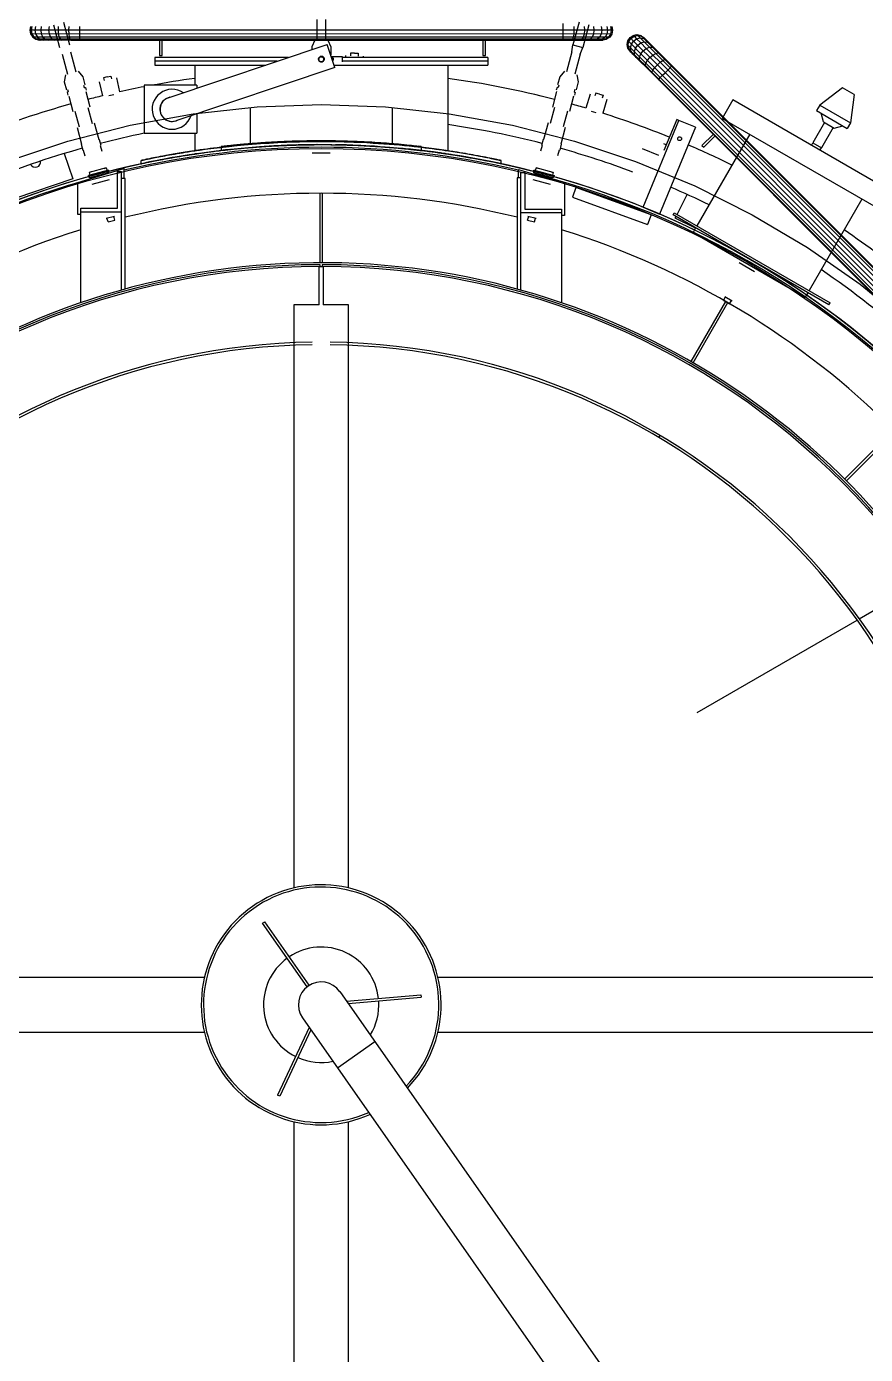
# Model space of a CAD drawing. Header units: metres. Extents: x 0 to 63075, y 0 to 44550.
# Drawn here: x 52629.6 to 52944.8, y 41515.8 to 42014.2 of the extents above; entities that cross this region are included whole.
import ezdxf

# ---------------------------------------------------------------- set-up
doc = ezdxf.new("R2010")
doc.units = ezdxf.units.M
doc.header["$LTSCALE"] = 75
for name, color, linetype in [('GSB', 7, 'Continuous'), ('ML6', 1, 'Continuous'), ('SDM', 7, 'Continuous'), ('SL1', 8, 'Continuous')]:
    doc.layers.add(name, color=color, linetype=linetype)
doc.styles.add('ROMANS', font='ROMANS.SHX')
doc.dimstyles.new('75___1-75', dxfattribs={"dimscale": 75, "dimtxt": 2.5, "dimasz": 2, "dimexe": 1.5, "dimexo": 1, "dimgap": 0.5, "dimtad": 1, "dimdec": 0, "dimzin": 12, "dimtxsty": 'ROMANS', "dimcen": 0, "dimclrd": 256, "dimclre": 256, "dimclrt": 3, "dimazin": 3, "dimtfac": 1, "dimtdec": 0, "dimtmove": 0, "dimatfit": 0, "dimfxl": 1, "dimlwd": -1, "dimlwe": -1, "dimarcsym": 0})

# ---------------------------------------------------------------- blocks, each defined once
blk = doc.blocks.new('A$C6bae614f')
at = {"layer": 'SL1'}
for p, q in [((364700.9, 54603.1), (364716.1, 54546.7)), ((364725.5, 54609.7), (364740.6, 54553.3)), ((365359.8, 54616.7), (365359.8, 54564.8)), ((365381.1, 54616.7), (365381.1, 54564.8)), ((365974.9, 54606.7), (365974.9, 54565)), ((366015.4, 54609.6), (366000.3, 54553.2)), ((366040, 54603.1), (366024.8, 54546.6)), ((364643.4, 54598.8), (364641.6, 54589.5)), ((364641.6, 54589.5), (364643.4, 54580.2)), ((366099.3, 54589.4), (364641.6, 54589.5)), ((364643.4, 54580.2), (364648.7, 54572.2)), ((366097.5, 54580.1), (364643.4, 54580.2)), ((364646.5, 54598.8), (364644.7, 54589.5)), ((364644.7, 54589.5), (364646.5, 54580.2)), ((364646.5, 54580.2), (364651.7, 54572.2)), ((364648.7, 54572.2), (364656.6, 54566.9)), ((366092.2, 54572.2), (364648.7, 54572.2)), ((364651.7, 54572.2), (364659.4, 54566.9)), ((364655.6, 54598.8), (364653.9, 54589.5)), ((364653.9, 54589.5), (364655.6, 54580.2)), ((364655.6, 54580.2), (364660.3, 54572.2)), ((364660.3, 54572.2), (364667.5, 54566.9)), ((364670.2, 54598.8), (364668.7, 54589.5)), ((364668.7, 54589.5), (364670.2, 54580.2)), ((364670.2, 54580.2), (364674.3, 54572.2)), ((364674.3, 54572.2), (364680.5, 54566.9)), ((364689.6, 54598.8), (364688.4, 54589.5)), ((364688.4, 54589.5), (364689.6, 54580.2)), ((364689.6, 54580.2), (364692.9, 54572.2)), ((364692.9, 54572.2), (364697.8, 54566.9)), ((364712.8, 54598.8), (364712, 54589.5)), ((364712, 54589.5), (364712.8, 54580.2)), ((364712.8, 54580.2), (364715.1, 54572.2)), ((364715.1, 54572.2), (364718.5, 54566.9)), ((364738.7, 54598.8), (364738.3, 54589.5)), ((364738.3, 54589.5), (364738.7, 54580.2)), ((364738.7, 54580.2), (364739.9, 54572.2)), ((364739.9, 54572.2), (364741.6, 54566.9)), ((364766, 54598.8), (364766, 54580.2)), ((364766, 54580.2), (364766, 54572.2)), ((364766, 54572.2), (364766, 54565.1)), ((366001, 54572.2), (365999.2, 54566.9)), ((366002.2, 54580.1), (366001, 54572.2)), ((366002.2, 54598.8), (366002.6, 54589.4)), ((366002.6, 54589.4), (366002.2, 54580.1)), ((366025.8, 54572.2), (366022.4, 54566.9)), ((366028.1, 54580.1), (366025.8, 54572.2)), ((366028.1, 54598.8), (366028.9, 54589.4)), ((366028.9, 54589.4), (366028.1, 54580.1)), ((366048, 54572.2), (366043.1, 54566.9)), ((366051.3, 54580.1), (366048, 54572.2)), ((366051.3, 54598.8), (366052.5, 54589.4)), ((366052.5, 54589.4), (366051.3, 54580.1)), ((366066.6, 54572.2), (366060.4, 54566.9)), ((366070.7, 54580.1), (366066.6, 54572.2)), ((366070.7, 54598.8), (366072.2, 54589.4)), ((366072.2, 54589.4), (366070.7, 54580.1)), ((366080.6, 54572.2), (366073.4, 54566.9)), ((366085.3, 54580.1), (366080.6, 54572.2)), ((366089.2, 54572.2), (366081.5, 54566.9)), ((366092.2, 54572.2), (366084.3, 54566.9)), ((366085.3, 54598.8), (366087, 54589.4)), ((366087, 54589.4), (366085.3, 54580.1)), ((366094.4, 54580.1), (366089.2, 54572.2)), ((366097.5, 54580.1), (366092.2, 54572.2)), ((366094.4, 54598.8), (366096.2, 54589.4)), ((366096.2, 54589.4), (366094.4, 54580.1)), ((366097.5, 54598.8), (366099.3, 54589.4)), ((366099.3, 54589.4), (366097.5, 54580.1)), ((366137.7, 54563.4), (366143, 54571.3)), ((366139.9, 54561.3), (366145.2, 54569.1)), ((366143, 54571.3), (366150.9, 54576.6)), ((366151.7, 54562.6), (366143, 54571.3)), ((366145.2, 54569.1), (366153.1, 54574.5)), ((366150.9, 54576.6), (366160.3, 54578.5)), ((366153.1, 54574.5), (366150.9, 54576.6)), ((366153.1, 54574.5), (366162.3, 54576.4)), ((366153.1, 54574.5), (366159.5, 54568)), ((366159.5, 54568), (366168.5, 54570.3)), ((366160.3, 54578.5), (366169.6, 54576.6)), ((366162.3, 54576.4), (366160.3, 54578.5)), ((366162.3, 54576.4), (366171.5, 54574.7)), ((366162.3, 54576.4), (366207.2, 54531.5)), ((366168.5, 54570.3), (366177.3, 54569)), ((366169.6, 54576.6), (366177.5, 54571.3)), ((366171.5, 54574.7), (366169.6, 54576.6)), ((366171.5, 54574.7), (366179.3, 54569.6)), ((366171.5, 54574.7), (366186.5, 54559.8)), ((366177.3, 54569), (366184.5, 54564.3)), ((366184.5, 54564.3), (366177.5, 54571.3)), ((364656.6, 54566.9), (364666, 54565.1)), ((366081.5, 54566.9), (364656.6, 54566.9)), ((364659.4, 54566.9), (364668.5, 54565.1)), ((364722.6, 54565.1), (364666, 54565.1)), ((364667.5, 54566.9), (364675.9, 54565.1)), ((364680.5, 54566.9), (364687.8, 54565.1)), ((364697.8, 54566.9), (364703.6, 54565.1)), ((364718.5, 54566.9), (364722.6, 54565.1)), ((364743.7, 54565.1), (364722.6, 54565.1)), ((364741.6, 54566.9), (364743.7, 54565.1)), ((364743.2, 54535.6), (364756.7, 54485.4)), ((364743.7, 54565.1), (366074.9, 54565)), ((364966, 54565.1), (364966, 54526)), ((364972.3, 54526), (364972.3, 54565.1)), ((364987.8, 54420.5), (365385.1, 54553.8)), ((365354.1, 54564.8), (365346.6, 54548.1)), ((365346.6, 54548.1), (365346.6, 54540.9)), ((365404.3, 54496.6), (365385.1, 54553.8)), ((365386.8, 54564.8), (365394.3, 54548.1)), ((365394.3, 54548.1), (365394.3, 54527.8)), ((365774.9, 54565.1), (365774.9, 54526)), ((365781.3, 54526), (365781.3, 54565.1)), ((365997.7, 54535.5), (365984.2, 54485.3)), ((365999.2, 54566.9), (365997.2, 54565)), ((365997.7, 54535.5), (366000.3, 54553.2)), ((366000.3, 54553.2), (366024.8, 54546.6)), ((366018.2, 54530), (366024.8, 54546.6)), ((366022.4, 54566.9), (366018.3, 54565)), ((366043.1, 54566.9), (366037.3, 54565)), ((366060.4, 54566.9), (366053.1, 54565)), ((366073.4, 54566.9), (366065, 54565)), ((366081.5, 54566.9), (366072.4, 54565)), ((366084.3, 54566.9), (366074.9, 54565)), ((366081.5, 54566.9), (366084.3, 54566.9)), ((366135.9, 54554.1), (366137.7, 54563.4)), ((366137.7, 54544.7), (366135.9, 54554.1)), ((366137.9, 54552), (366135.9, 54554.1)), ((366139.9, 54561.3), (366137.7, 54563.4)), ((366143, 54536.8), (366137.7, 54544.7)), ((366139.7, 54542.8), (366137.7, 54544.7)), ((366137.9, 54552), (366139.9, 54561.3)), ((366139.7, 54542.8), (366137.9, 54552)), ((366137.9, 54552), (367818.7, 52871.1)), ((366144.8, 54535.1), (366139.7, 54542.8)), ((366139.7, 54542.8), (366154.6, 54527.9)), ((366146.3, 54554.8), (366139.9, 54561.3)), ((366143, 54536.8), (366144.8, 54535.1)), ((366144.1, 54545.9), (366146.3, 54554.8)), ((366145.4, 54537.1), (366144.1, 54545.9)), ((366144.8, 54535.1), (366150, 54529.8)), ((366150, 54529.8), (366145.4, 54537.1)), ((366146.3, 54554.8), (366151.7, 54562.6)), ((366170.4, 54530.8), (366146.3, 54554.8)), ((366151.7, 54562.6), (366159.5, 54568)), ((366151.7, 54562.6), (366211.4, 54502.9)), ((366154, 54536), (366156.6, 54544.5)), ((366154.6, 54527.9), (366154, 54536)), ((366156.6, 54544.5), (366162.2, 54552.1)), ((366159.5, 54568), (366169.8, 54557.7)), ((366162.2, 54552.1), (366169.8, 54557.7)), ((366169.8, 54557.7), (366178.4, 54560.4)), ((366169.8, 54557.7), (366183.6, 54544)), ((366170.4, 54530.8), (366176.1, 54538.2)), ((366176.1, 54538.2), (366183.6, 54544)), ((366178.4, 54560.4), (366186.5, 54559.8)), ((366183.6, 54544), (366191.5, 54547.3)), ((366183.6, 54544), (366200, 54527.6)), ((366184.5, 54564.3), (366193, 54555.9)), ((366186.5, 54559.8), (366229.7, 54516.5)), ((366186.5, 54559.8), (366193, 54555.9)), ((366191.5, 54547.3), (366198.7, 54547.5)), ((366193, 54555.9), (366204.1, 54544.7)), ((366198.7, 54547.5), (366204.1, 54544.7)), ((366204.1, 54544.7), (366232.5, 54516.4)), ((364722.6, 54530), (364736.1, 54479.9)), ((365288.6, 54521.4), (364953.9, 54521.4)), ((364953.9, 54521.4), (364953.9, 54502.4)), ((365260.2, 54511.9), (364953.9, 54511.9)), ((364953.9, 54502.4), (365231.8, 54502.4)), ((364966, 54526), (364972.3, 54526)), ((365053.9, 54502.4), (365053.9, 54451.9)), ((365364, 54516.9), (365364.3, 54516.9)), ((365364.3, 54519.5), (365364.3, 54516.9)), ((365376.8, 54516.9), (365376.8, 54521.1)), ((365378, 54516.9), (365376.8, 54516.9)), ((365423.3, 54523.1), (365395.4, 54523.1)), ((365400.6, 54510.6), (365399.6, 54510.6)), ((365400.5, 54516.9), (365401.2, 54516.9)), ((365402.3, 54502.4), (365786.9, 54502.3)), ((365423.3, 54510.6), (365423.3, 54523.1)), ((365786.9, 54521.4), (365423.3, 54521.4)), ((365786.9, 54511.9), (365423.3, 54511.9)), ((365431.3, 54526), (365431.1, 54521.4)), ((365443.8, 54532.5), (365443.6, 54525.5)), ((365453.5, 54532.2), (365443.8, 54532.5)), ((365453.5, 54532.2), (365463.2, 54531.8)), ((365463.2, 54531.8), (365462.9, 54524.9)), ((365475.3, 54524.4), (365475.1, 54521.4)), ((365686.9, 54502.3), (365686.9, 54288.2)), ((365774.9, 54526), (365781.3, 54526)), ((365786.9, 54521.4), (365786.9, 54502.3)), ((366018.2, 54530), (366004.8, 54479.8)), ((366150, 54529.8), (366158.4, 54521.4)), ((366154.6, 54527.9), (366166.8, 54515.6)), ((366158.4, 54521.4), (366154.6, 54527.9)), ((366158.4, 54521.4), (366169.6, 54510.2)), ((366166.8, 54515.6), (366167.1, 54522.9)), ((366166.8, 54515.6), (366181.5, 54501)), ((366169.6, 54510.2), (366166.8, 54515.6)), ((366167.1, 54522.9), (366170.4, 54530.8)), ((366169.6, 54510.2), (366183, 54496.8)), ((367824.3, 52876.7), (366170.4, 54530.8)), ((366181.5, 54501), (366182.8, 54507.1)), ((366182.8, 54507.1), (366186.8, 54514.4)), ((366186.8, 54514.4), (366192.8, 54521.5)), ((366192.8, 54521.5), (366200, 54527.6)), ((366200, 54527.6), (366207.2, 54531.5)), ((366200, 54527.6), (366218.3, 54509.3)), ((366205.1, 54496.1), (366211.4, 54502.9)), ((366207.2, 54531.5), (366213.4, 54532.9)), ((366207.2, 54531.5), (366224.7, 54514)), ((366211.4, 54502.9), (366218.3, 54509.3)), ((366211.4, 54502.9), (367830.9, 52883.3)), ((366213.4, 54532.9), (366217.6, 54531.3)), ((366218.3, 54509.3), (366224.7, 54514)), ((366218.3, 54509.3), (367837.5, 52889.9)), ((366224.7, 54514), (366229.7, 54516.5)), ((366224.7, 54514), (367843.1, 52895.5)), ((366229.7, 54516.5), (366232.5, 54516.4)), ((366229.7, 54516.5), (367846.9, 52899.3)), ((366232.5, 54516.4), (367848.2, 52900.6)), ((364730.6, 54478.4), (364727.6, 54460.4)), ((364762.1, 54486.8), (364773.7, 54472.7)), ((364773.7, 54472.7), (364779, 54453.1)), ((364835, 54472.7), (364825.6, 54470.5)), ((364825.6, 54470.5), (364827.2, 54463.7)), ((364835, 54472.7), (364844.5, 54474.8)), ((364844.5, 54474.8), (364846, 54468)), ((364858, 54470.8), (364866.2, 54435.6)), ((365404.3, 54496.6), (365007, 54363.3)), ((365967.1, 54472.7), (365961.9, 54453.1)), ((365978.8, 54486.8), (365967.1, 54472.7)), ((366010.3, 54478.4), (366013.3, 54460.3)), ((366183, 54496.8), (366181.5, 54501)), ((366181.5, 54501), (366197.8, 54484.6)), ((366183, 54496.8), (366198, 54481.9)), ((366197.8, 54484.6), (366200.3, 54489.6)), ((366198, 54481.9), (366197.8, 54484.6)), ((366197.8, 54484.6), (367815, 52867.4)), ((366198, 54481.9), (367813.7, 52866.1)), ((366200.3, 54489.6), (366205.1, 54496.1)), ((366215, 54467.4), (366218.8, 54471.2)), ((366218.8, 54471.2), (366224.4, 54476.8)), ((366224.4, 54476.8), (366231, 54483.4)), ((366231, 54483.4), (366237.6, 54490)), ((366237.6, 54490), (366246.9, 54499.3)), ((366246.9, 54499.3), (366248.2, 54500.6)), ((364727.6, 54460.4), (364732.9, 54440.7)), ((364737.6, 54435.8), (364735, 54434.2)), ((364736, 54441.6), (364737.6, 54435.8)), ((364775.9, 54452.3), (364777.4, 54446.5)), ((364777.4, 54446.5), (364780.4, 54446.4)), ((364780.4, 54446.4), (364782.2, 54439.4)), ((364781.6, 54436.3), (364791.9, 54397.7)), ((364815.2, 54460.9), (364823.3, 54425.8)), ((364927.7, 54451.9), (364927.7, 54331.9)), ((365059.7, 54451.9), (364927.7, 54451.9)), ((365059.7, 54451.9), (365059.7, 54444.6)), ((365959.3, 54436.3), (365949, 54397.6)), ((365960.5, 54446.3), (365958.6, 54439.4)), ((365963.5, 54446.4), (365960.5, 54446.3)), ((365965, 54452.2), (365963.5, 54446.4)), ((366004.9, 54441.5), (366003.3, 54435.7)), ((366003.3, 54435.7), (366005.8, 54434.2)), ((366013.3, 54460.3), (366008, 54440.7)), ((366213.7, 54466.1), (366215, 54467.4)), ((366674.4, 54445.7), (366617.5, 54402.4)), ((366703.5, 54428.9), (366674.4, 54445.7)), ((364735, 54434.2), (364736.9, 54427.3)), ((364739.1, 54424.9), (364749.4, 54386.3)), ((364851.8, 54428.3), (364839.5, 54425.4)), ((365209.9, 54397.8), (365370.4, 54403.5)), ((365370.4, 54403.5), (365531, 54397.8)), ((366001.8, 54424.9), (365991.5, 54386.2)), ((366005.8, 54434.2), (366004, 54427.2)), ((366043.2, 54429.4), (366032.7, 54394.9)), ((366057.1, 54432.4), (366055, 54425.8)), ((366066.3, 54429.7), (366057.1, 54432.4)), ((366066.3, 54429.7), (366075.6, 54426.8)), ((366075.6, 54426.8), (366073.5, 54420.1)), ((366085.3, 54416.5), (366074.8, 54382)), ((366400.2, 54415.4), (366373.5, 54369.2)), ((366818.5, 54173.9), (366400.2, 54415.4)), ((366617.5, 54402.4), (366609.6, 54388.7)), ((366617.5, 54402.4), (366694.5, 54357.9)), ((366703.5, 54428.9), (366694.5, 54357.9)), ((364754.5, 54387.6), (364765.1, 54348)), ((364786.8, 54396.3), (364797.4, 54356.7)), ((364892.2, 54352.1), (365050.2, 54380.6)), ((365050.2, 54380.6), (365209.9, 54397.8)), ((365059.7, 54381), (365059.7, 54331.9)), ((365192.6, 54395.9), (365192.6, 54305.7)), ((365531, 54397.8), (365690.6, 54380.6)), ((365548.2, 54395.9), (365548.2, 54305.7)), ((365690.6, 54380.6), (365848.7, 54352.1)), ((365954.1, 54396.2), (365943.5, 54356.6)), ((365986.3, 54387.6), (365975.7, 54348)), ((366058.6, 54382.8), (366046.5, 54386.5)), ((366373.5, 54369.2), (366791.8, 54127.7)), ((366609.6, 54388.7), (366686.6, 54344.2)), ((366626.7, 54360.4), (366620.8, 54382.2)), ((364736.5, 54312.4), (364892.2, 54352.1)), ((364760, 54346.7), (364770.8, 54304.9)), ((364802.5, 54358), (364814, 54316.5)), ((365848.7, 54352.1), (366004.3, 54312.4)), ((365938.4, 54358), (365926.9, 54316.5)), ((365980.9, 54346.6), (365970, 54304.9)), ((366175.6, 54147.1), (366265.5, 54364.2)), ((366306.6, 54347.2), (366216.7, 54130.1)), ((366259.7, 54366.7), (366227.5, 54289)), ((366265.5, 54364.2), (366259.7, 54366.7)), ((366306.6, 54347.2), (366265.5, 54364.2)), ((366629.1, 54359), (366599.9, 54308.4)), ((366651.1, 54346.3), (366621.9, 54295.7)), ((366626.7, 54360.4), (366653.6, 54344.9)), ((366653.6, 54344.9), (366675.4, 54350.7)), ((366694.5, 54357.9), (366686.6, 54344.2)), ((364584.1, 54261.7), (364736.5, 54312.4)), ((364769.7, 54304.6), (364773.7, 54289.7)), ((364815.1, 54316.8), (364819.1, 54301.9)), ((364927.7, 54331.9), (365059.7, 54331.9)), ((365053.9, 54331.9), (365053.9, 54288.2)), ((365164.5, 54303.2), (365164.5, 54303.2)), ((365169.5, 54303.7), (365169.1, 54303.6)), ((365176.9, 54304.4), (365175.8, 54304.3)), ((365307.8, 54302.6), (365310.8, 54302.7)), ((365370.1, 54303.5), (365371, 54303.5)), ((365925.8, 54316.8), (365921.7, 54301.8)), ((365971.1, 54304.6), (365967.1, 54289.7)), ((366004.3, 54312.4), (366156.7, 54261.6)), ((366233.2, 54302.8), (366227.3, 54305.2)), ((366442.3, 54329.4), (366310.3, 54100.8)), ((366350.7, 54329.2), (366323, 54301.5)), ((366327.5, 54297), (366355.1, 54324.7)), ((366597, 54301.8), (366599.9, 54308.4)), ((366599.9, 54308.4), (366621.9, 54295.7)), ((364727.4, 54281.3), (364748.8, 54218.3)), ((364775.2, 54290.1), (364779.1, 54275.5)), ((364817.7, 54301.5), (364821.6, 54286.9)), ((365045.4, 54278.8), (365045.4, 54278.9)), ((365053.9, 54280.1), (365053.9, 54280.1)), ((365063.5, 54281.5), (365063.5, 54281.5)), ((365120.5, 54298.5), (365120.4, 54298.5)), ((365120.4, 54298.5), (365120.4, 54289)), ((365164.5, 54293.7), (365164.5, 54293.7)), ((365348.2, 54283), (365392.7, 54283)), ((365548.2, 54296.2), (365548.2, 54296.2)), ((365613.5, 54289.7), (365615.7, 54289.5)), ((365620.4, 54298.5), (365620.4, 54288.9)), ((365695.4, 54278.8), (365695.4, 54278.8)), ((365923.2, 54301.4), (365919.3, 54286.9)), ((365965.7, 54290), (365961.8, 54275.5)), ((366215.3, 54276.2), (366174.2, 54293.2)), ((366323, 54301.5), (366327.5, 54297)), ((366617.6, 54289.9), (366621.9, 54295.7)), ((364762, 54208.8), (364877, 54243.8)), ((364838.6, 54239.7), (364787.9, 54226.1)), ((364832.9, 54245.7), (364789.9, 54234.2)), ((364827.5, 54244.3), (364832.9, 54245.7)), ((364832.9, 54245.7), (364834.8, 54238.7)), ((364832.9, 54245.7), (364834.8, 54238.7)), ((364861.2, 54144.7), (364861.2, 54236.8)), ((364861.2, 54236.8), (364870.7, 54236.8)), ((364870.7, 53940), (364870.7, 54236.8)), ((364877, 54243.8), (364877, 54218.5)), ((364920.5, 54264.1), (364920.4, 54264.1)), ((364920.4, 54255.9), (364920.4, 54264.1)), ((365820.4, 54255.8), (365820.4, 54264)), ((365820.4, 54255.9), (365820.6, 54255.8)), ((365864.2, 54220.8), (365864.2, 54241.7)), ((365864.2, 54241.7), (365979.2, 54206.7)), ((365902.2, 54239.7), (365953, 54226.1)), ((365908, 54245.7), (365906.1, 54238.7)), ((365908, 54245.7), (365906.1, 54238.7)), ((365951, 54234.2), (365908, 54245.7)), ((365913.4, 54244.2), (365908, 54245.7)), ((366156.7, 54261.6), (366305.1, 54200.2)), ((364748.8, 54218.3), (364606.7, 54170.1)), ((364762, 54128.8), (364762, 54208.8)), ((364795.3, 54235.6), (364789.9, 54234.2)), ((364789.9, 54234.2), (364791.8, 54227.2)), ((364789.9, 54234.2), (364791.8, 54227.2)), ((364838.5, 54233.1), (364791.3, 54220.5)), ((364797.8, 54204.7), (364840.8, 54216.3)), ((364880.2, 54218.5), (364870.7, 54218.5)), ((364880.2, 53942.6), (364880.2, 54218.5)), ((365860.6, 54220.8), (365860.6, 53942.6)), ((365870.2, 54220.8), (365860.6, 54220.8)), ((365870.2, 54234.3), (365879.7, 54234.3)), ((365870.2, 53939.9), (365870.2, 54234.3)), ((365879.7, 54234.3), (365879.7, 54142.2)), ((365900.1, 54216.2), (365943.1, 54204.7)), ((365949.6, 54220.4), (365902.4, 54233.1)), ((365945.6, 54235.6), (365951, 54234.2)), ((365951, 54234.2), (365949.1, 54227.2)), ((365951, 54234.2), (365949.1, 54227.2)), ((365979.2, 54206.7), (365979.2, 54126.7)), ((365367.3, 54182), (365367.3, 54008.5)), ((365373.6, 54008.5), (365373.6, 54182)), ((366007.5, 54196.3), (365998.8, 54172.4)), ((365998.8, 54172.4), (366186.8, 54104)), ((366195.5, 54127.9), (366007.5, 54196.3)), ((366261.1, 54129.2), (366285.7, 54179.2)), ((366305.1, 54200.2), (366448.7, 54128.3)), ((364769.1, 54144.7), (364861.2, 54144.7)), ((364769.1, 53908.4), (364769.1, 54144.7)), ((365879.7, 54142.2), (365971.8, 54142.2)), ((365971.8, 54142.2), (365971.8, 53908.3)), ((366169.7, 54149.6), (366175.6, 54147.1)), ((366175.6, 54147.1), (366216.7, 54130.1)), ((366722.9, 54167.4), (366590.9, 53938.8)), ((364769.1, 54128.8), (364762, 54128.8)), ((364769.1, 54135.2), (364870.7, 54135.2)), ((364832.6, 54119.5), (364853.2, 54125)), ((364837.1, 54110.4), (364834.5, 54120)), ((364837.1, 54110.4), (364853.9, 54114.9)), ((364853.9, 54114.9), (364851.4, 54124.5)), ((365971.8, 54132.7), (365870.2, 54132.7)), ((365886.9, 54114.8), (365889.5, 54124.5)), ((365886.9, 54114.8), (365903.8, 54110.3)), ((365887.7, 54125), (365908.2, 54119.5)), ((365903.8, 54110.3), (365906.4, 54120)), ((365979.2, 54126.7), (365971.8, 54126.7)), ((366195.5, 54127.9), (366186.8, 54104)), ((366250.6, 54128), (366253.8, 54133.5)), ((366640.3, 53902.9), (366250.6, 54128)), ((366253.8, 54133.5), (366643.5, 53908.4)), ((366256.3, 54119.4), (366258.3, 54123.5)), ((366306.7, 54094.6), (366256.3, 54119.4)), ((366448.7, 54128.3), (366586.9, 54046.3)), ((366307.1, 54095.3), (366300.6, 54084)), ((366300.6, 54084), (366581.2, 53922)), ((366586.9, 54046.3), (366718.8, 53954.7)), ((366415.9, 54008.8), (366454.4, 53986.6)), ((365365.7, 53998.8), (365375.2, 53998.8)), ((365365.7, 53903.5), (365365.7, 53998.8)), ((365368, 53998.8), (365368, 54003.5)), ((365372.8, 54003.5), (365372.8, 53998.8)), ((365375.2, 53998.8), (365375.2, 53903.5)), ((366718.8, 53954.7), (366751.3, 53928.5)), ((366381.9, 53911.8), (366295.2, 53761.6)), ((366300.7, 53758.4), (366387.4, 53908.6)), ((366377, 53914.3), (366381.9, 53923)), ((366377, 53914.3), (366392.1, 53905.6)), ((366380.3, 53923.9), (366398.7, 53913.3)), ((366392.1, 53905.6), (366397.1, 53914.2)), ((366587.7, 53933.3), (366581.2, 53922)), ((366640.3, 53902.9), (366643.5, 53908.4)), ((365302.2, 53903.5), (365302.1, 52445.7)), ((365365.7, 53903.5), (365302.2, 53903.5)), ((365438.7, 53903.5), (365375.2, 53903.5)), ((365438.6, 52445.7), (365438.7, 53903.5)), ((366214.8, 53571.1), (366218, 53576.6)), ((366802.5, 53590.1), (366679.8, 53467.4)), ((366684.3, 53462.9), (366807, 53585.6)), ((366716.6, 53118.5), (367137.5, 53361.4)), ((366311, 52884.3), (366711.1, 53115.3)), ((365223.9, 52357.2), (365229.1, 52360.8)), ((365335, 52198.5), (365223.9, 52357.2)), ((365340.2, 52202.2), (365229.1, 52360.8)), ((365078.2, 52221.8), (363620.4, 52221.8)), ((367120.4, 52221.7), (365662.5, 52221.8)), ((365340.2, 52202.2), (365335, 52198.5)), ((365417.2, 52186.3), (366428.1, 50742.5)), ((365434, 52162.3), (365620, 52178.6)), ((365620, 52178.6), (365620.5, 52172.2)), ((365438.2, 52156.3), (365620.5, 52172.2)), ((365323.6, 52120.8), (366288.5, 50742.5)), ((363620.4, 52085.3), (365078.2, 52085.3)), ((365340.4, 52096.7), (365261.5, 51927.5)), ((365344.6, 52090.7), (365267.2, 51924.9)), ((365662.5, 52085.3), (367120.4, 52085.2)), ((365411, 51995.9), (365504.6, 52061.5)), ((365267.2, 51924.9), (365261.5, 51927.5)), ((365302.1, 51861.4), (365302.1, 50742.5)), ((365438.6, 50742.5), (365438.6, 51861.4))]:
    blk.add_line(p, q, dxfattribs=at)
for centre, radius in [((365370.6, 54516.9), 6.25), ((365370.4, 52153.5), 2150), ((366267.1, 54318.3), 4.76), ((365370.4, 52153.5), 2140.5)]:
    blk.add_circle(centre, radius, dxfattribs=at)
for centre, radius, start, end in [((365371, 54517.3), 7.07, 266.4501, 288.4989), ((365370.4, 52153.5), 2337.1, 97.7811, 100.4527), ((365370.4, 52153.5), 2337.1, 75.5375, 82.2151), ((365370.4, 52153.5), 2337.1, 100.9176, 102.4588), ((364997.4, 54391.9), 50, 55.6498, 341.4509), ((365370.4, 52153.5), 2337.1, 105.5375, 117.4588), ((365370.4, 52153.5), 2337.1, 103.5375, 104.4588), ((364997.4, 54391.9), 30.5, 99.9872, 297.1135), ((364997.4, 54391.9), 30.2, 108.5503, 288.5503), ((365370.4, 52153.5), 2337.1, 73.5375, 74.4588), ((365370.4, 52153.5), 2337.1, 68.1208, 72.4588), ((365370.4, 52153.5), 2222.8, 75.6037, 81.8123), ((365370.4, 52153.5), 2150, 1.1828, 189), ((365370.4, 52153.5), 2222.8, 101.4819, 104.3925), ((365365.7, 52200.4), 2112.4, 95.1275, 96.4682), ((365373.9, 52119.7), 2193.5, 95.477, 96.4421), ((365369.7, 52167.7), 2145.4, 91.6497, 92.7166), ((365371.2, 52148.8), 2154.8, 91.6746, 91.9955), ((365370.1, 52144.6), 2159, 87.8948, 89.0315), ((365362.1, 52060.5), 2252.9, 84.8599, 85.2604), ((365378, 52243.2), 2069.5, 84.8441, 85.2808), ((365370.4, 52153.5), 2337.1, 63.9158, 66.8754), ((365370.4, 52153.5), 2222.8, 105.6037, 119.3925), ((365370.4, 52153.5), 2143.5, 76.6809, 103.3057), ((365381.4, 52056.2), 2248, 96.1433, 96.6667), ((365375.1, 52231.6), 2071.8, 86.225, 86.6726), ((365374.8, 52197.4), 2105.9, 83.5733, 84.8459), ((365399.6, 52349.1), 1952.3, 81.6479, 81.8075), ((365370.4, 52153.5), 2222.8, 69.4626, 74.3925), ((364655.2, 54260.5), 13.5, 208.0862, 9.41), ((365533.1, 52932.4), 1354.3, 77.7491, 78.1189), ((365370.4, 52153.5), 2143.5, 106.3021, 165.1114), ((365370.4, 52153.5), 2143.5, 1.1864, 75.5738), ((365370.4, 52153.5), 2028.5, 76.0134, 103.9828), ((365370.4, 52153.5), 2222.8, 64.1175, 66.8434), ((365370.4, 52153.5), 2028.5, 107.2423, 162.472), ((365370.4, 52153.5), 2028.5, 17.5242, 72.754), ((365370.4, 52153.5), 2337.1, 45.5375, 55.9664), ((365370.4, 52153.5), 1855, 313.8991, 229.5193), ((365370.4, 52153.5), 1850, 90.0718, 179.9244), ((365370.4, 52153.5), 1845.2, 90.072, 179.9242), ((365370.4, 52153.5), 1850, 0.0718, 89.9244), ((365370.4, 52153.5), 1845.2, 0.072, 89.9242), ((365370.4, 52153.5), 2222.8, 48.1741, 55.7588), ((365370.4, 52153.5), 1656.3, 90.7765, 179.2198), ((365370.4, 52153.5), 1656.3, 0.7765, 89.2198), ((365370.4, 52153.5), 1650, 90.7795, 179.2168), ((365370.4, 52153.5), 1650, 0.7795, 89.2168), ((365370.4, 52153.5), 300, 315.9801, 294.0162), ((365370.4, 52153.5), 294.3, 316.1943, 293.8019), ((365370.4, 52153.5), 144.3, 6.2586, 123.7376), ((365370.4, 52153.5), 144.3, 126.2586, 243.7376), ((365370.4, 52153.5), 57.1, 34.9981, 214.9981), ((365370.4, 52153.5), 144.3, 328.3242, 3.7376), ((365370.4, 52153.5), 1845.2, 313.5833, 359.9242), ((365370.4, 52153.5), 1850, 313.738, 359.9244), ((365370.4, 52153.5), 1656.3, 180.7765, 269.2198), ((365370.4, 52153.5), 1650, 180.7795, 269.2168), ((365370.4, 52153.5), 1650, 270.7795, 359.2168), ((365370.4, 52153.5), 1656.3, 270.7765, 359.2198), ((365370.4, 52153.5), 144.3, 246.2586, 281.672)]:
    blk.add_arc(centre, radius, start, end, dxfattribs=at)
for centre, major_axis, ratio, start_param, end_param in [((365370.6, 54510.7), (6.25, 0), 0.302029, 2.276963, 2.334974), ((365370.6, 54510.7), (6.25, 0), 0.302029, 0.676906, 0.864629), ((365396.1, 54516.9), (0, 6.25), 0.704416, 4.712389, 6.283185), ((365396.1, 54516.9), (0, 6.25), 0.704416, 3.870248, 4.712389), ((365396.1, 54516.9), (0, -6.25), 0.704416, 0.728655, 1.570796), ((365400.6, 54516.9), (0, -6.25), 0.086824, 4.297471, 4.672487), ((365400.6, 54516.9), (0, 6.25), 0.086824, 1.155878, 1.530894), ((365400.6, 54516.9), (0, -6.25), 0.086824, 4.752291, 5.127307)]:
    blk.add_ellipse(centre, major_axis=major_axis, ratio=ratio, start_param=start_param, end_param=end_param, dxfattribs=at)
for points, knots in [([(365373.2, 54510.6), (365374.5, 54511), (365375.7, 54511.9), (365376.5, 54513), (365376.8, 54513.3), (365377, 54513.7), (365377.2, 54514.1), (365377.9, 54515.3), (365378.1, 54516.8), (365377.9, 54518.1), (365377.9, 54518.6), (365377.7, 54519.1), (365377.6, 54519.5), (365377.2, 54520.8), (365376.3, 54522), (365375.2, 54522.8), (365374.9, 54523.1), (365374.5, 54523.3), (365374.1, 54523.5), (365372.9, 54524.1), (365371.4, 54524.4), (365370.1, 54524.2), (365369.6, 54524.1), (365369.2, 54524), (365368.7, 54523.9), (365367.5, 54523.5), (365366.3, 54522.6), (365365.4, 54521.5), (365365.1, 54521.1), (365364.9, 54520.8), (365364.7, 54520.4), (365364.1, 54519.2), (365363.8, 54517.7), (365364, 54516.3), (365364.1, 54515.9), (365364.2, 54515.4), (365364.3, 54515), (365364.7, 54513.7), (365365.6, 54512.5), (365366.7, 54511.7), (365367.1, 54511.4), (365367.5, 54511.2), (365367.9, 54511), (365369, 54510.4), (365370.5, 54510.1), (365371.9, 54510.3), (365372.3, 54510.4), (365372.8, 54510.5), (365373.2, 54510.6)], [-42.355672, -42.355672, -42.355672, -42.355672, -38.384623, -38.384623, -38.384623, -37.06094, -37.06094, -37.06094, -33.0903, -33.0903, -33.0903, -31.766754, -31.766754, -31.766754, -27.796114, -27.796114, -27.796114, -26.472567, -26.472567, -26.472567, -22.501519, -22.501519, -22.501519, -21.177836, -21.177836, -21.177836, -17.206787, -17.206787, -17.206787, -15.883104, -15.883104, -15.883104, -11.912465, -11.912465, -11.912465, -10.588918, -10.588918, -10.588918, -6.618278, -6.618278, -6.618278, -5.294732, -5.294732, -5.294732, -1.323683, -1.323683, -1.323683, 0, 0, 0, 0]), ([(365373.2, 54510.6), (365371.9, 54510.1), (365370.4, 54510.1), (365369.1, 54510.5), (365368.7, 54510.6), (365368.2, 54510.8), (365367.8, 54511), (365366.6, 54511.5), (365365.6, 54512.6), (365364.9, 54513.8), (365364.7, 54514.2), (365364.5, 54514.6), (365364.3, 54515), (365363.9, 54516.3), (365363.9, 54517.8), (365364.2, 54519.1), (365364.3, 54519.5), (365364.5, 54520), (365364.7, 54520.4), (365365.3, 54521.6), (365366.3, 54522.6), (365367.5, 54523.3), (365367.9, 54523.6), (365368.3, 54523.7), (365368.7, 54523.9), (365370, 54524.3), (365371.5, 54524.4), (365372.8, 54524), (365373.3, 54523.9), (365373.7, 54523.7), (365374.1, 54523.5), (365375.3, 54523), (365376.4, 54521.9), (365377.1, 54520.7), (365377.3, 54520.3), (365377.5, 54519.9), (365377.6, 54519.5), (365378.1, 54518.2), (365378.1, 54516.7), (365377.7, 54515.4), (365377.6, 54514.9), (365377.4, 54514.5), (365377.2, 54514.1), (365376.7, 54512.9), (365375.6, 54511.8), (365374.4, 54511.2), (365374, 54510.9), (365373.6, 54510.7), (365373.2, 54510.6)], [0, 0, 0, 0, 3.971049, 3.971049, 3.971049, 5.294732, 5.294732, 5.294732, 9.265371, 9.265371, 9.265371, 10.588918, 10.588918, 10.588918, 14.559558, 14.559558, 14.559558, 15.883104, 15.883104, 15.883104, 19.854153, 19.854153, 19.854153, 21.177836, 21.177836, 21.177836, 25.148885, 25.148885, 25.148885, 26.472567, 26.472567, 26.472567, 30.443207, 30.443207, 30.443207, 31.766754, 31.766754, 31.766754, 35.737394, 35.737394, 35.737394, 37.06094, 37.06094, 37.06094, 41.031989, 41.031989, 41.031989, 42.355672, 42.355672, 42.355672, 42.355672]), ([(365364, 54517.7), (365364, 54517.3), (365364, 54516.8), (365364, 54516.3), (365364.1, 54515.9), (365364.2, 54515.4), (365364.3, 54515)], [29.170011, 29.170011, 29.170011, 29.170011, 30.494319, 30.494319, 30.494319, 31.817698, 31.817698, 31.817698, 31.817698]), ([(365366.4, 54522.5), (365366, 54522.2), (365365.7, 54521.9), (365365.4, 54521.5), (365365.1, 54521.1), (365364.9, 54520.8), (365364.7, 54520.4)], [23.86288, 23.86288, 23.86288, 23.86288, 25.191261, 25.191261, 25.191261, 26.514032, 26.514032, 26.514032, 26.514032]), ([(365365.7, 54512.6), (365366, 54512.3), (365366.3, 54512), (365366.7, 54511.7), (365367.1, 54511.4), (365367.5, 54511.2), (365367.8, 54511)], [34.469326, 34.469326, 34.469326, 34.469326, 35.7971, 35.7971, 35.7971, 37.121082, 37.121082, 37.121082, 37.121082]), ([(365371.5, 54524.2), (365371, 54524.3), (365370.5, 54524.2), (365370.1, 54524.2), (365369.6, 54524.1), (365369.2, 54524), (365368.7, 54523.9)], [18.562265, 18.562265, 18.562265, 18.562265, 19.88737, 19.88737, 19.88737, 21.211575, 21.211575, 21.211575, 21.211575]), ([(365376.2, 54521.8), (365375.9, 54522.2), (365375.6, 54522.5), (365375.2, 54522.8), (365374.9, 54523.1), (365374.5, 54523.3), (365374.1, 54523.5)], [13.255983, 13.255983, 13.255983, 13.255983, 14.583757, 14.583757, 14.583757, 15.907739, 15.907739, 15.907739, 15.907739]), ([(365375.5, 54511.9), (365375.9, 54512.3), (365376.2, 54512.6), (365376.5, 54513), (365376.8, 54513.3), (365377, 54513.7), (365377.2, 54514.1)], [2.614808, 2.614808, 2.614808, 2.614808, 3.977918, 3.977918, 3.977918, 5.300689, 5.300689, 5.300689, 5.300689]), ([(365378, 54516.8), (365378, 54517.2), (365378, 54517.7), (365377.9, 54518.1), (365377.9, 54518.6), (365377.7, 54519.1), (365377.6, 54519.5)], [7.956668, 7.956668, 7.956668, 7.956668, 9.280976, 9.280976, 9.280976, 10.604355, 10.604355, 10.604355, 10.604355]), ([(364920.4, 54264.1), (364919.8, 54263.9), (364931.7, 54266.6), (364954.7, 54271.1), (364966.2, 54273.4), (364980.5, 54276.1), (364997, 54279), (365013.6, 54281.9), (365032.3, 54285), (365052.2, 54288), (365086.9, 54293.2), (365130, 54298.7), (365177.4, 54302.9), (365204.5, 54305.4), (365233, 54307.4), (365261.9, 54308.8), (365290.9, 54310.3), (365320.3, 54311.1), (365348.8, 54311.5), (365356, 54311.5), (365363.1, 54311.6), (365370.2, 54311.6), (365413, 54311.6), (365457.6, 54310.2), (365500.6, 54307.6), (365536.4, 54305.5), (365571.1, 54302.4), (365602.9, 54299), (365628.4, 54296.2), (365652, 54293.2), (365673.1, 54290.2), (365678.4, 54289.5), (365683.5, 54288.7), (365688.5, 54288), (365718.7, 54283.5), (365745.7, 54278.7), (365767, 54274.8), (365784.6, 54271.5), (365798.3, 54268.7), (365807.2, 54266.8), (365814.4, 54265.4), (365818.6, 54264.5), (365820, 54264.2), (365820.4, 54264.1), (365820.6, 54264), (365820.6, 54264), (365820.6, 54264), (365817.8, 54264.6), (365812, 54265.9)], [0, 0, 0, 0, 170.05271, 170.05271, 170.05271, 255.079064, 255.079064, 255.079064, 340.105419, 340.105419, 340.105419, 488.891654, 488.891654, 488.891654, 573.912359, 573.912359, 573.912359, 658.933065, 658.933065, 658.933065, 680.188241, 680.188241, 680.188241, 807.719299, 807.719299, 807.719299, 913.995181, 913.995181, 913.995181, 999.015887, 999.015887, 999.015887, 1020.271063, 1020.271063, 1020.271063, 1147.810595, 1147.810595, 1147.810595, 1254.093539, 1254.093539, 1254.093539, 1339.119894, 1339.119894, 1339.119894, 1360.376482, 1360.376482, 1360.376482, 1446.186736, 1446.186736, 1446.186736, 1446.186736]), ([(364920.4, 54255.9), (364919.8, 54255.7), (364931.7, 54258.4), (364954.7, 54263), (364966.2, 54265.2), (364980.5, 54268), (364997, 54270.9), (365013.6, 54273.8), (365032.3, 54276.9), (365052.2, 54279.9), (365086.9, 54285.1), (365130, 54290.6), (365177.4, 54294.9), (365204.5, 54297.3), (365233, 54299.4), (365261.9, 54300.8), (365290.9, 54302.3), (365320.3, 54303.1), (365348.8, 54303.5), (365356, 54303.5), (365363.1, 54303.6), (365370.2, 54303.6), (365413, 54303.6), (365457.6, 54302.2), (365500.6, 54299.6), (365536.4, 54297.4), (365571.1, 54294.4), (365602.9, 54290.9), (365628.4, 54288.2), (365652, 54285.1), (365673.1, 54282.1), (365678.4, 54281.4), (365683.5, 54280.6), (365688.5, 54279.9), (365718.7, 54275.4), (365745.7, 54270.6), (365767, 54266.6), (365784.6, 54263.3), (365798.3, 54260.5), (365807.2, 54258.7), (365814.4, 54257.2), (365818.6, 54256.3), (365820, 54256), (365820.4, 54255.9), (365820.6, 54255.9), (365820.6, 54255.8), (365820.6, 54255.8), (365820.6, 54255.8), (365820.6, 54255.8)], [-2720.818551, -2720.818551, -2720.818551, -2720.818551, -2550.761656, -2550.761656, -2550.761656, -2465.733209, -2465.733209, -2465.733209, -2380.704761, -2380.704761, -2380.704761, -2231.915015, -2231.915015, -2231.915015, -2146.892303, -2146.892303, -2146.892303, -2061.869592, -2061.869592, -2061.869592, -2040.613914, -2040.613914, -2040.613914, -1913.079846, -1913.079846, -1913.079846, -1806.801456, -1806.801456, -1806.801456, -1721.778744, -1721.778744, -1721.778744, -1700.523066, -1700.523066, -1700.523066, -1572.980395, -1572.980395, -1572.980395, -1466.694835, -1466.694835, -1466.694835, -1381.666388, -1381.666388, -1381.666388, -1360.409276, -1360.409276, -1360.409276, -1360.15998, -1360.15998, -1360.15998, -1360.15998]), ([(365811.9, 54265.9), (365816.2, 54265), (365818.9, 54264.4), (365820, 54264.2), (365820.4, 54264.1), (365820.6, 54264), (365820.6, 54264), (365820.7, 54264), (365814.4, 54265.4), (365801.4, 54268.1), (365790.5, 54270.3), (365775, 54273.4), (365755.8, 54276.8), (365740.4, 54279.6), (365722.6, 54282.7), (365703.5, 54285.7), (365698.8, 54286.4), (365693.9, 54287.2), (365688.9, 54287.9), (365658.9, 54292.4), (365623, 54297.1), (365583.5, 54301), (365550.6, 54304.3), (365515.1, 54307), (365478.9, 54308.8), (365450, 54310.3), (365420.6, 54311.1), (365392, 54311.5), (365384.9, 54311.5), (365377.8, 54311.6), (365370.7, 54311.6), (365327.9, 54311.6), (365283.3, 54310.3), (365240.3, 54307.6), (365204.5, 54305.5), (365169.8, 54302.4), (365137.9, 54299), (365112.5, 54296.2), (365088.8, 54293.2), (365067.7, 54290.2), (365062.5, 54289.5), (365057.4, 54288.7), (365052.3, 54288), (365022.2, 54283.5), (364995.1, 54278.7), (364973.9, 54274.8), (364956.2, 54271.5), (364942.6, 54268.7), (364933.6, 54266.9), (364926.5, 54265.4), (364922.3, 54264.5), (364920.9, 54264.2), (364920.6, 54264.1), (364920.4, 54264.1), (364920.4, 54264.1)], [-1446.185662, -1446.185662, -1446.185662, -1446.185662, -1381.633071, -1381.633071, -1381.633071, -1360.376482, -1360.376482, -1360.376482, -1232.83695, -1232.83695, -1232.83695, -1126.554007, -1126.554007, -1126.554007, -1041.527652, -1041.527652, -1041.527652, -1020.271063, -1020.271063, -1020.271063, -892.740005, -892.740005, -892.740005, -786.464123, -786.464123, -786.464123, -701.443418, -701.443418, -701.443418, -680.188241, -680.188241, -680.188241, -552.657183, -552.657183, -552.657183, -446.381301, -446.381301, -446.381301, -361.360595, -361.360595, -361.360595, -340.105419, -340.105419, -340.105419, -212.565887, -212.565887, -212.565887, -106.282943, -106.282943, -106.282943, -21.256589, -21.256589, -21.256589, 0, 0, 0, 0]), ([(365045.4, 54278.8), (365045, 54278.7), (365053.5, 54280.1), (365070.2, 54282.5), (365078.5, 54283.6), (365088.8, 54285.1), (365100.7, 54286.6), (365112.7, 54288.1), (365126.2, 54289.7), (365140.6, 54291.2), (365162.2, 54293.6), (365188.1, 54296), (365216.6, 54298), (365235.7, 54299.4), (365255.8, 54300.6), (365276.5, 54301.5), (365297.2, 54302.4), (365318.4, 54303), (365339.4, 54303.3), (365349.8, 54303.5), (365360.2, 54303.5), (365370.5, 54303.6), (365411.4, 54303.6), (365454.9, 54302.3), (365494.9, 54299.9), (365514.9, 54298.8), (365534.1, 54297.4), (365551.8, 54295.9), (365569.6, 54294.4), (365585.8, 54292.8), (365600.3, 54291.2), (365622, 54288.9), (365641.5, 54286.4), (365656.8, 54284.4), (365667, 54283), (365675.4, 54281.8), (365681.6, 54280.9), (365687.8, 54280), (365691.9, 54279.4), (365694, 54279), (365695, 54278.9), (365695.4, 54278.8), (365695.5, 54278.8)], [0, 0, 0, 0, 122.62641, 122.62641, 122.62641, 183.939614, 183.939614, 183.939614, 245.252819, 245.252819, 245.252819, 337.220972, 337.220972, 337.220972, 398.533073, 398.533073, 398.533073, 459.845175, 459.845175, 459.845175, 490.501226, 490.501226, 490.501226, 613.12543, 613.12543, 613.12543, 674.437532, 674.437532, 674.437532, 735.749633, 735.749633, 735.749633, 827.71944, 827.71944, 827.71944, 889.032645, 889.032645, 889.032645, 950.34585, 950.34585, 950.34585, 980.983435, 980.983435, 980.983435, 980.983435]), ([(365120.4, 54298.5), (365120.1, 54298.5), (365126.7, 54299.3), (365139.4, 54300.7), (365145.8, 54301.3), (365153.8, 54302.2), (365163, 54303.1), (365172.1, 54303.9), (365182.6, 54304.9), (365193.6, 54305.8), (365210.2, 54307.2), (365230.2, 54308.6), (365252.2, 54309.8), (365266.8, 54310.6), (365282.3, 54311.3), (365298.2, 54311.8), (365314.2, 54312.4), (365330.5, 54312.7), (365346.6, 54312.9), (365354.6, 54313), (365362.6, 54313), (365370.5, 54313), (365401.9, 54313.1), (365435.3, 54312.3), (365466.2, 54310.9), (365481.6, 54310.2), (365496.3, 54309.4), (365510, 54308.5), (365523.6, 54307.6), (365536.1, 54306.7), (365547.2, 54305.8), (365563.9, 54304.4), (365578.9, 54303), (365590.7, 54301.8), (365598.6, 54301), (365605, 54300.2), (365609.8, 54299.7), (365614.6, 54299.2), (365617.7, 54298.8), (365619.3, 54298.6), (365620.1, 54298.5), (365620.4, 54298.5), (365620.5, 54298.5), (365620.7, 54298.5), (365618.1, 54298.8), (365612.9, 54299.4)], [-1508.199203, -1508.199203, -1508.199203, -1508.199203, -1413.936463, -1413.936463, -1413.936463, -1366.805094, -1366.805094, -1366.805094, -1319.673724, -1319.673724, -1319.673724, -1248.977103, -1248.977103, -1248.977103, -1201.846023, -1201.846023, -1201.846023, -1154.714942, -1154.714942, -1154.714942, -1131.149402, -1131.149402, -1131.149402, -1036.887241, -1036.887241, -1036.887241, -989.75616, -989.75616, -989.75616, -942.62508, -942.62508, -942.62508, -871.928025, -871.928025, -871.928025, -824.796656, -824.796656, -824.796656, -777.665286, -777.665286, -777.665286, -754.099601, -754.099601, -754.099601, -694.359005, -694.359005, -694.359005, -694.359005]), ([(365612.9, 54299.4), (365616, 54299), (365618.1, 54298.8), (365619.3, 54298.6), (365620.1, 54298.5), (365620.4, 54298.5), (365620.5, 54298.5), (365620.8, 54298.4), (365614.2, 54299.3), (365601.4, 54300.6), (365595, 54301.3), (365587.1, 54302.2), (365577.9, 54303), (365568.7, 54303.9), (365558.3, 54304.9), (365547.2, 54305.8), (365530.6, 54307.2), (365510.7, 54308.6), (365488.7, 54309.8), (365474.1, 54310.6), (365458.6, 54311.3), (365442.6, 54311.8), (365426.7, 54312.4), (365410.4, 54312.7), (365394.3, 54312.9), (365386.3, 54313), (365378.3, 54313), (365370.4, 54313), (365338.9, 54313.1), (365305.5, 54312.3), (365274.7, 54310.9), (365259.3, 54310.2), (365244.5, 54309.4), (365230.9, 54308.5), (365217.3, 54307.6), (365204.8, 54306.7), (365193.6, 54305.8), (365176.9, 54304.4), (365161.9, 54303), (365150.2, 54301.8), (365142.3, 54301), (365135.9, 54300.3), (365131.1, 54299.7), (365126.3, 54299.2), (365123.1, 54298.8), (365121.6, 54298.7), (365120.8, 54298.6), (365120.4, 54298.5), (365120.4, 54298.5)], [694.369982, 694.369982, 694.369982, 694.369982, 730.533917, 730.533917, 730.533917, 754.099601, 754.099601, 754.099601, 848.362341, 848.362341, 848.362341, 895.49371, 895.49371, 895.49371, 942.62508, 942.62508, 942.62508, 1013.321701, 1013.321701, 1013.321701, 1060.452781, 1060.452781, 1060.452781, 1107.583862, 1107.583862, 1107.583862, 1131.149402, 1131.149402, 1131.149402, 1225.411563, 1225.411563, 1225.411563, 1272.542644, 1272.542644, 1272.542644, 1319.673724, 1319.673724, 1319.673724, 1390.370779, 1390.370779, 1390.370779, 1437.502148, 1437.502148, 1437.502148, 1484.633518, 1484.633518, 1484.633518, 1508.199203, 1508.199203, 1508.199203, 1508.199203]), ([(365130.1, 54290.1), (365132.7, 54290.4), (365135.8, 54290.7), (365139.4, 54291.1), (365145.8, 54291.8), (365153.8, 54292.6), (365163, 54293.5), (365172.1, 54294.4), (365182.6, 54295.3), (365193.6, 54296.3), (365210.2, 54297.6), (365230.2, 54299.1), (365252.2, 54300.3), (365266.8, 54301.1), (365282.3, 54301.8), (365298.2, 54302.3), (365314.2, 54302.9), (365330.5, 54303.2), (365346.6, 54303.4), (365354.6, 54303.5), (365362.6, 54303.5), (365370.5, 54303.5), (365401.9, 54303.6), (365435.3, 54302.8), (365466.2, 54301.4), (365481.6, 54300.7), (365496.3, 54299.9), (365510, 54299), (365523.6, 54298.1), (365536.1, 54297.2), (365547.2, 54296.2), (365554.9, 54295.6), (365562.1, 54295), (365568.9, 54294.3)], [67.721191, 67.721191, 67.721191, 67.721191, 94.263554, 94.263554, 94.263554, 141.395331, 141.395331, 141.395331, 188.527107, 188.527107, 188.527107, 259.224331, 259.224331, 259.224331, 306.355814, 306.355814, 306.355814, 353.487296, 353.487296, 353.487296, 377.053038, 377.053038, 377.053038, 471.316003, 471.316003, 471.316003, 518.447485, 518.447485, 518.447485, 565.578968, 565.578968, 565.578968, 597.896789, 597.896789, 597.896789, 597.896789]), ([(365297, 54311.8), (365287.3, 54311.5), (365277.7, 54311.1), (365268.4, 54310.6), (365258, 54310.1), (365248.1, 54309.6), (365238.9, 54309), (365229.7, 54308.5), (365221.3, 54307.9), (365213.8, 54307.4), (365202.6, 54306.5), (365192.5, 54305.7), (365184.5, 54305), (365179.2, 54304.6), (365174.9, 54304.2), (365171.7, 54303.9), (365168.5, 54303.6), (365166.3, 54303.4), (365165.3, 54303.3), (365164.8, 54303.2), (365164.5, 54303.2), (365164.5, 54303.2)], [-218.720091, -218.720091, -218.720091, -218.720091, -190.321499, -190.321499, -190.321499, -158.587703, -158.587703, -158.587703, -126.853907, -126.853907, -126.853907, -79.283692, -79.283692, -79.283692, -47.570215, -47.570215, -47.570215, -15.856738, -15.856738, -15.856738, 0, 0, 0, 0]), ([(365273.1, 54301.3), (365295.1, 54302.3), (365317.8, 54303), (365340.2, 54303.3), (365350.4, 54303.5), (365360.5, 54303.5), (365370.5, 54303.6), (365370.5, 54303.6), (365370.6, 54303.6), (365370.7, 54303.6)], [1337.541822, 1337.541822, 1337.541822, 1337.541822, 1403.043226, 1403.043226, 1403.043226, 1432.894963, 1432.894963, 1432.894963, 1433.142531, 1433.142531, 1433.142531, 1433.142531]), ([(364931, 54266.3), (364936.7, 54267.5), (364944.6, 54269.2), (364954.7, 54271.1), (364966.2, 54273.4), (364980.5, 54276.1), (364997, 54279), (365013.6, 54281.9), (365032.3, 54285), (365052.2, 54288), (365052.8, 54288.1), (365053.3, 54288.1), (365053.9, 54288.2)], [-2625.012374, -2625.012374, -2625.012374, -2625.012374, -2550.700255, -2550.700255, -2550.700255, -2465.6739, -2465.6739, -2465.6739, -2380.647546, -2380.647546, -2380.647546, -2378.126715, -2378.126715, -2378.126715, -2378.126715]), ([(365045.4, 54278.8), (365018, 54274.7), (364993.5, 54270.3), (364973.9, 54266.6), (364956.2, 54263.3), (364942.6, 54260.6), (364933.6, 54258.7), (364932.7, 54258.5), (364931.8, 54258.3), (364931, 54258.2)], [-330.317973, -330.317973, -330.317973, -330.317973, -212.571119, -212.571119, -212.571119, -106.285559, -106.285559, -106.285559, -95.27526, -95.27526, -95.27526, -95.27526]), ([(365053.9, 54288.2), (365023.1, 54283.7), (364995.5, 54278.8), (364973.9, 54274.8), (364956.2, 54271.5), (364942.6, 54268.7), (364933.6, 54266.9), (364932.8, 54266.7), (364931.9, 54266.5), (364931.1, 54266.3)], [2378.389264, 2378.389264, 2378.389264, 2378.389264, 2508.187078, 2508.187078, 2508.187078, 2614.470021, 2614.470021, 2614.470021, 2625.021203, 2625.021203, 2625.021203, 2625.021203]), ([(365063.3, 54281.5), (365059.5, 54280.9), (365056.9, 54280.6), (365055.4, 54280.3), (365054.6, 54280.2), (365054.1, 54280.1), (365053.9, 54280.1)], [880.195792, 880.195792, 880.195792, 880.195792, 925.411089, 925.411089, 925.411089, 949.905347, 949.905347, 949.905347, 949.905347]), ([(365110.5, 54295.8), (365119.8, 54297), (365130, 54298.1), (365140.6, 54299.3), (365148.6, 54300.1), (365157.2, 54301), (365166.3, 54301.9)], [-1761.932306, -1761.932306, -1761.932306, -1761.932306, -1716.730944, -1716.730944, -1716.730944, -1682.590374, -1682.590374, -1682.590374, -1682.590374]), ([(365464.1, 54301.5), (365473.4, 54301.1), (365482.6, 54300.6), (365491.7, 54300.1), (365511.2, 54299), (365529.8, 54297.7), (365547.1, 54296.3), (365564.4, 54294.8), (365580.2, 54293.3), (365594.3, 54291.8), (365615.4, 54289.6), (365634.4, 54287.3), (365649.3, 54285.4), (365659.3, 54284.1), (365667.4, 54282.9), (365673.5, 54282.1), (365677.7, 54281.5), (365680.9, 54281), (365683.2, 54280.7)], [1524.618637, 1524.618637, 1524.618637, 1524.618637, 1552.301912, 1552.301912, 1552.301912, 1612.005387, 1612.005387, 1612.005387, 1671.708861, 1671.708861, 1671.708861, 1761.26552, 1761.26552, 1761.26552, 1820.969959, 1820.969959, 1820.969959, 1862.663167, 1862.663167, 1862.663167, 1862.663167]), ([(365630.4, 54287.8), (365621, 54288.9), (365610.9, 54290.1), (365600.3, 54291.2), (365592.3, 54292.1), (365583.7, 54293), (365574.6, 54293.8)], [-780.957624, -780.957624, -780.957624, -780.957624, -735.749633, -735.749633, -735.749633, -701.637472, -701.637472, -701.637472, -701.637472]), ([(365695.5, 54278.8), (365695.9, 54278.7), (365687.3, 54280.1), (365670.7, 54282.5), (365668.2, 54282.8), (365665.4, 54283.2), (365662.5, 54283.6)], [-981.02147, -981.02147, -981.02147, -981.02147, -858.376043, -858.376043, -858.376043, -839.50458, -839.50458, -839.50458, -839.50458]), ([(365695.4, 54278.8), (365722.8, 54274.6), (365747.4, 54270.3), (365767, 54266.6), (365784.6, 54263.3), (365798.3, 54260.5), (365807.2, 54258.7), (365808.9, 54258.3), (365810.4, 54258), (365811.8, 54257.7)], [1030.091303, 1030.091303, 1030.091303, 1030.091303, 1147.838157, 1147.838157, 1147.838157, 1254.123716, 1254.123716, 1254.123716, 1274.153136, 1274.153136, 1274.153136, 1274.153136])]:
    blk.add_open_spline(points, degree=3, knots=knots, dxfattribs=at)
for points in [[(365164.5, 54303.2), (365164.3, 54303.2), (365168.2, 54303.6), (365175.8, 54304.3)], [(365358.6, 54303.5), (365334.5, 54303.4), (365309.8, 54302.8), (365285.5, 54301.9)], [(365382.3, 54311.5), (365406.1, 54311.4), (365430.7, 54310.9), (365454.7, 54309.9)], [(365045.4, 54278.8), (365045.2, 54278.8), (365048.1, 54279.2), (365053.9, 54280.1)], [(365053.9, 54280.1), (365053.7, 54280.1), (365056.3, 54280.5), (365061.5, 54281.2)], [(365053.9, 54280.1), (365053.8, 54280.1), (365053.8, 54280.1), (365053.9, 54280.1)], [(365120.4, 54298.5), (365120.4, 54298.5), (365120.4, 54298.5), (365120.4, 54298.5)], [(364920.4, 54255.9), (364920.1, 54255.8), (364923.7, 54256.6), (364930.9, 54258.1)], [(364920.4, 54264.1), (364920.4, 54264.1), (364920.4, 54264.1), (364920.4, 54264.1)]]:
    blk.add_open_spline(points, degree=3, dxfattribs=at)
for points, weights in [([(364787.9, 54226.1), (364796.7, 54228.6), (364805.2, 54230.9), (364813.2, 54233), (364821.3, 54235.2), (364829.7, 54237.4), (364838.6, 54239.7)], [0.041207220195, 0.0444714801337, 0.0477357400724, 0.0510000000111, 0.0477357412814, 0.0444714825517, 0.041207223822]), ([(365902.2, 54239.7), (365911.1, 54237.4), (365919.6, 54235.2), (365927.6, 54233), (365935.7, 54230.8), (365944.1, 54228.5), (365953, 54226.1)], [0.0412072239386, 0.0444714826507, 0.0477357413628, 0.0510000000748, 0.0477357401322, 0.0444714801895, 0.0412072202468])]:
    blk.add_rational_spline(points, weights, degree=3, knots=[0, 0, 0, 0, 0.5, 0.5, 0.5, 1, 1, 1, 1], dxfattribs=at)
for points, weights in [([(364838.6, 54239.7), (364838.6, 54237.4), (364838.6, 54235.2), (364838.5, 54233.1)], [0.000223063712065, 0.000224151351188, 0.000225238990312, 0.000226326629435]), ([(365902.4, 54233.1), (365902.3, 54235.2), (365902.3, 54237.4), (365902.2, 54239.7)], [0.000226326629296, 0.000225238990329, 0.000224151351361, 0.000223063712394]), ([(364791.3, 54220.5), (364790.2, 54222.3), (364789.1, 54224.2), (364787.9, 54226.1)], [0.000226326625394, 0.000225238989638, 0.000224151353882, 0.000223063718126]), ([(365953, 54226.1), (365951.8, 54224.1), (365950.7, 54222.2), (365949.6, 54220.4)], [0.000223063718172, 0.000224151353929, 0.000225238989685, 0.000226326625441])]:
    blk.add_rational_spline(points, weights, degree=3, dxfattribs=at)
blk = doc.blocks.new('zw$15D4')
at = {"layer": 'ML6', "xscale": 0.2502808837766805, "yscale": 0.2502808837766805, "zscale": 0.2502808837766805}
blk.add_blockref('A$C6bae614f', (-85544.74, -3177.34), dxfattribs=at)

msp = doc.modelspace()

# ---------------------------------------------------------------- block references
at = {"layer": 'GSB', "xscale": 0.6000000000000068, "yscale": 0.6000000000000068, "zscale": 0.6000000000000068}
msp.add_blockref('zw$15D4', (49200, 35721.63), dxfattribs=at)

# ---------------------------------------------------------------- leaders
at = {"layer": 'SDM'}
msp.add_leader([(52766.71, 37891.88), (59453.13, 42438.72), (62243.43, 42438.72)], dimstyle='75___1-75', override={"dimtad": 0}, dxfattribs=at)

doc.saveas('drawing.dxf')
